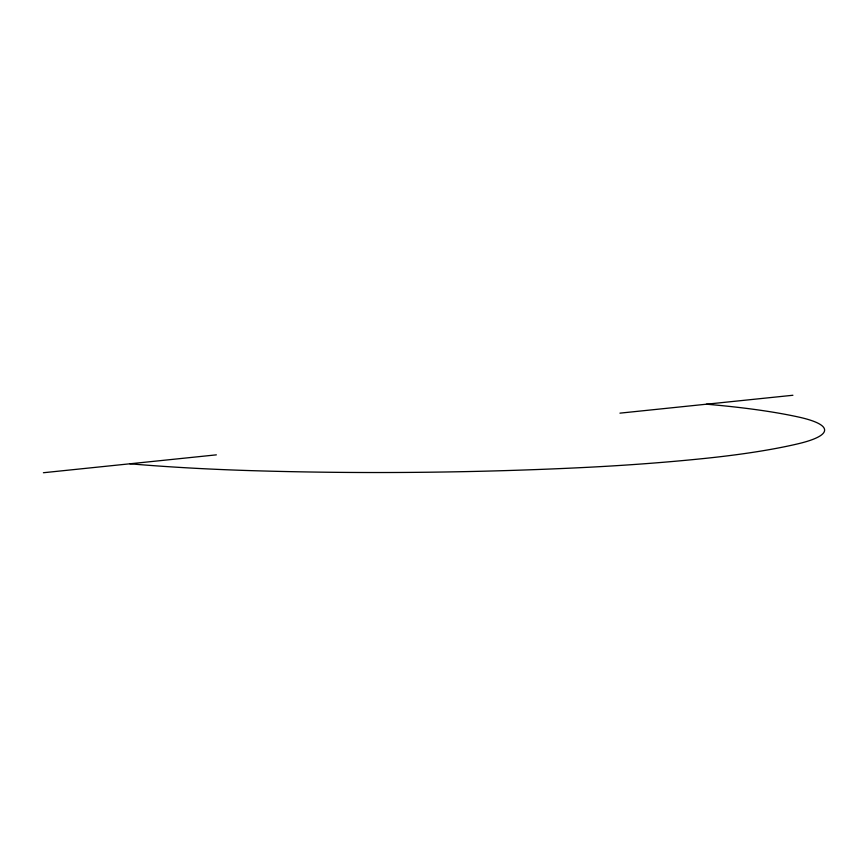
<?xml version="1.0" encoding="UTF-8"?>
<svg xmlns="http://www.w3.org/2000/svg" width="868" height="868" viewBox="0 0 868 868"><rect width="100%" height="100%" fill="white"/><g stroke="black" fill="none" stroke-linecap="round" stroke-linejoin="round"><path stroke-width="1.3" d="M43.4 472.734L216.36 454.854M619.947 413.146L792.907 395.265M129.885 463.794A464.488 75.863 -0.6 0 0 253.825 470.716A701.713 114.609 -0.6 0 0 580.215 467.678A464.488 75.863 -0.6 0 0 704.686 458.434A296.574 48.434 -0.6 0 0 797.8 443.852A140.638 22.969 -0.6 0 0 798.668 417.063A296.574 48.434 -0.6 0 0 706.433 404.206"/></g></svg>
